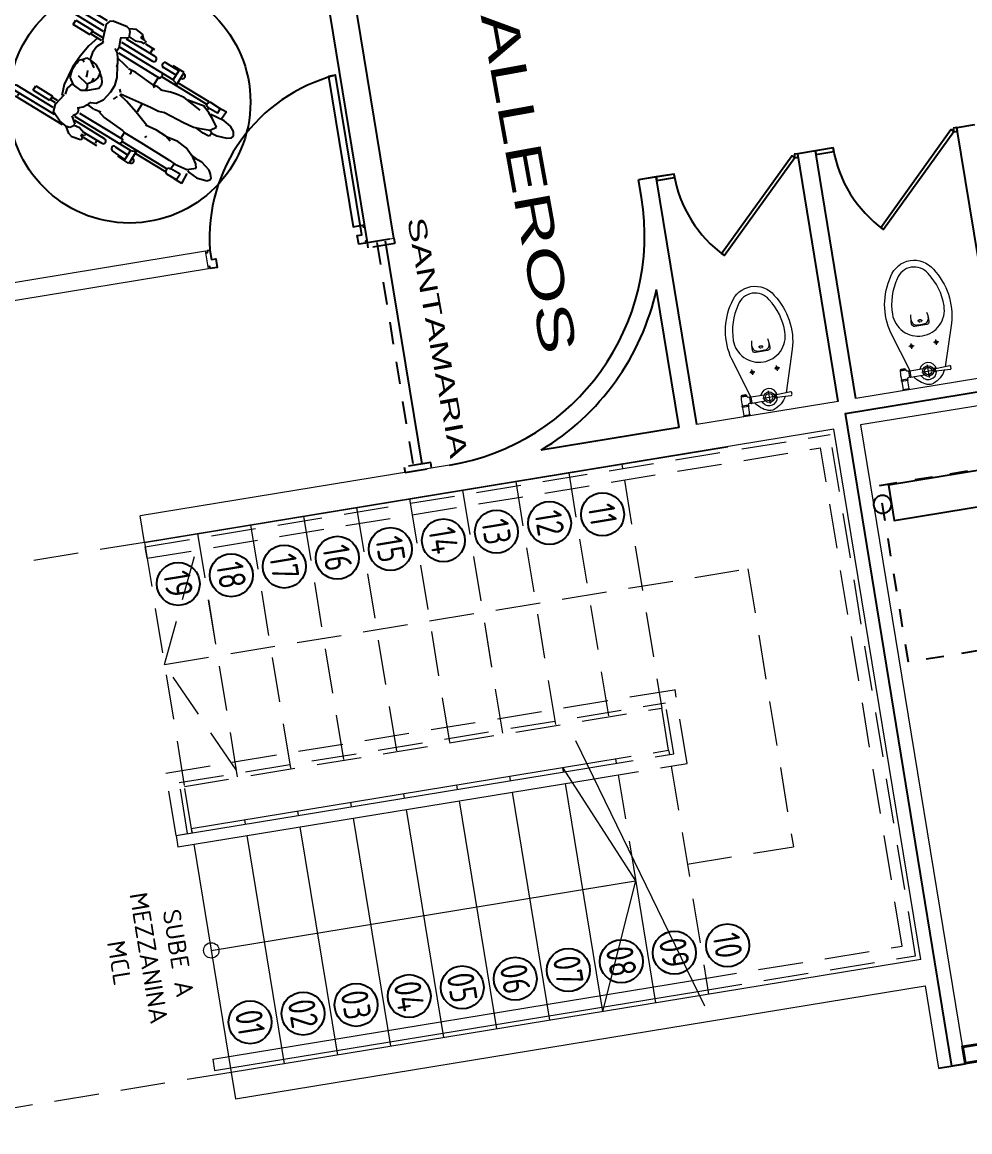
# Model space of a CAD drawing. Header units: metres. Extents: x 2 to 659295185, y -28 to 1124222152.
# Drawn here: x 655560.05 to 655565.34, y 1126666.67 to 1126672.86 of the extents above; entities that cross this region are included whole.
import ezdxf
from ezdxf.enums import TextEntityAlignment as Align

# ---------------------------------------------------------------- set-up
doc = ezdxf.new("R2010")
doc.units = ezdxf.units.M
doc.header["$MEASUREMENT"] = 0
for name, pattern in [('CCSM_C1_CUERPO BJ$0$CONTINUA', [0]), ('CCSM_C1_CUERPO BJ$0$DASHED2', [0.375, 0.25, -0.125]), ('CCSM_C1_CUERPO BJ$0$HIDDEN', [0.375, 0.25, -0.125]), ('CCSM_C1_CUERPO HP$0$CONTINUA', [0]), ('HIDDEN', [0.375, 0.25, -0.125])]:
    doc.linetypes.add(name, pattern=pattern)
doc.layers.get('0').update_dxf_attribs({"linetype": 'CONTINUOUS'})
for name, color, linetype in [('AREAS ESTACIONAMIENTO', 150, 'CONTINUOUS'), ('CCSM_C1_CUERPO BJ$0$A-ESCALERAS', 7, 'CONTINUOUS'), ('CCSM_C1_CUERPO BJ$0$A-PARED', 2, 'CCSM_C1_CUERPO BJ$0$CONTINUA'), ('CCSM_C1_CUERPO BJ$0$A-SANITARIOS', 3, 'CONTINUOUS'), ('CCSM_C1_CUERPO BJ$0$A-SANTA MARIAS', 161, 'CCSM_C1_CUERPO BJ$0$CONTINUA'), ('CCSM_C1_CUERPO BJ$0$A-TEXTOS AREAS', 8, 'CONTINUOUS'), ('CCSM_C1_CUERPO HP$0$A-MARCOS LOCALES', 4, 'CONTINUOUS'), ('CCSM_C1_CUERPO HP$0$A-PARED', 2, 'CCSM_C1_CUERPO HP$0$CONTINUA'), ('MESAS DE FERIA', 7, 'CONTINUOUS')]:
    doc.layers.add(name, color=color, linetype=linetype)
doc.layers.add('CCSM_C1_CUERPO A$0$A-EQUIPOS', color=8, linetype='CONTINUOUS', lineweight=0)
doc.layers.add('CCSM_C1_CUERPO A$0$A-PARED', color=2, linetype='CONTINUOUS', lineweight=0)
doc.styles.add('CCSM_C1_CUERPO BJ$0$Arial', font='arial.ttf', dxfattribs={"width": 1.5})
doc.styles.add('CCSM_C1_CUERPO BJ$0$ROMANS', font='romans__.ttf')

# ---------------------------------------------------------------- blocks, each defined once
blk = doc.blocks.new('CCSM_C1_CUERPO BJ$0$NUM ESCALON')
blk.add_circle((0, 0), 0.12)
at = {"style": 'CCSM_C1_CUERPO BJ$0$ROMANS', "width": 0.75}
blk.add_attdef('00', text='', height=0.15, dxfattribs=at).set_placement((0, 0), align=Align.MIDDLE_CENTER)
blk = doc.blocks.new('4X4')
at = {"layer": 'CCSM_C1_CUERPO HP$0$A-MARCOS LOCALES'}
for points in [[(72.9, -0.2149), (73, -0.2149), (73, -0.1149), (72.9, -0.1149)], [(72.905, -0.2099), (72.995, -0.2099), (72.995, -0.1199), (72.905, -0.1199)]]:
    blk.add_lwpolyline(points, close=True, dxfattribs=at)
blk = doc.blocks.new('ESC')
at = {"layer": 'MESAS DE FERIA'}
blk.add_lwpolyline([(68.2316, 75.5928), (68.9316, 75.5928), (68.9316, 75.3928), (68.2316, 75.3928)], close=True, dxfattribs=at)
for centre in [(68.1816, 75.4928), (68.9816, 75.4928)]:
    blk.add_circle(centre, 0.05, dxfattribs=at)
blk = doc.blocks.new('desc')
at = {"color": 12}
for p, q in [((-3.0676, 2.1677), (-2.8793, 2.0059)), ((-2.8688, 2.0358), (-3.0483, 2.1901)), ((-3.0105, 2.1918), (-3.0265, 2.1732)), ((-2.8463, 2.0576), (-3.0156, 2.2031)), ((-3.0386, 2.0691), (-3.0201, 2.0906)), ((-2.9547, 1.9969), (-3.0386, 2.0691)), ((-3.0201, 2.0906), (-2.9362, 2.0185)), ((-2.8359, 2.052), (-2.8564, 2.0418)), ((-2.8155, 2.0503), (-2.8359, 2.052)), ((-2.7431, 2.0067), (-2.8155, 2.0503)), ((-2.9362, 2.0185), (-2.9547, 1.9969)), ((-2.9502, 2.0011), (-2.8987, 1.9567)), ((-2.9399, 2.0141), (-2.8911, 1.9721)), ((-2.8564, 2.0418), (-2.8913, 1.9551)), ((-2.7337, 1.9949), (-2.7431, 2.0067)), ((-2.734, 1.9934), (-2.7325, 1.9768)), ((-2.6942, 1.9847), (-2.7337, 1.9949)), ((-2.6661, 1.9528), (-2.6942, 1.9847)), ((-2.9712, 1.9368), (-3.0294, 1.889)), ((-2.9166, 1.9722), (-2.9712, 1.9368)), ((-2.9282, 1.9257), (-2.9585, 1.8973)), ((-2.8907, 1.9431), (-2.9282, 1.9257)), ((-2.8913, 1.9551), (-2.8907, 1.9431)), ((-2.7914, 1.9485), (-2.8092, 1.8979)), ((-2.7451, 1.945), (-2.7918, 1.9505)), ((-2.7883, 1.9276), (-2.6345, 1.7955)), ((-2.6153, 1.8179), (-2.7581, 1.9407)), ((-2.7325, 1.9768), (-2.7451, 1.945)), ((-2.7423, 1.9498), (-2.7124, 1.9233)), ((-2.7124, 1.9233), (-2.6807, 1.9113)), ((-2.6759, 1.9339), (-2.6691, 1.9423)), ((-2.6561, 1.9132), (-2.6759, 1.9339)), ((-2.6626, 1.9246), (-2.6661, 1.9528)), ((-3.0294, 1.889), (-3.0818, 1.8345)), ((-3.0522, 1.8539), (-3.0396, 1.8681)), ((-3.0396, 1.8681), (-3.0151, 1.8694)), ((-3.0187, 1.8675), (-3.0117, 1.853)), ((-3.0151, 1.8694), (-2.9934, 1.8733)), ((-2.9934, 1.8733), (-2.9746, 1.855)), ((-2.9585, 1.8973), (-2.9761, 1.863)), ((-2.8303, 1.8988), (-2.8226, 1.8719)), ((-2.8226, 1.8719), (-2.8248, 1.8419)), ((-2.8092, 1.8979), (-2.824, 1.8808)), ((-2.8154, 1.8717), (-2.611, 1.696)), ((-2.5375, 1.673), (-2.801, 1.8995)), ((-2.6807, 1.9113), (-2.6653, 1.9001)), ((-2.6653, 1.9001), (-2.6544, 1.9064)), ((-2.6121, 1.8563), (-2.6566, 1.8946)), ((-2.6561, 1.9132), (-2.6544, 1.9064)), ((-2.6244, 1.8599), (-2.6404, 1.8414)), ((-3.0818, 1.8345), (-3.1421, 1.7466)), ((-3.1028, 1.7814), (-3.0829, 1.8236)), ((-3.0829, 1.8236), (-3.0648, 1.8459)), ((-3.0648, 1.8459), (-3.0522, 1.8539)), ((-3.0016, 1.8024), (-3.0086, 1.7801)), ((-2.9746, 1.855), (-2.9495, 1.8272)), ((-2.9622, 1.812), (-2.9724, 1.8506)), ((-2.9495, 1.8272), (-2.9349, 1.784)), ((-2.834, 1.8035), (-2.8471, 1.737)), ((-2.8303, 1.8135), (-2.8388, 1.7944)), ((-2.8248, 1.8419), (-2.8303, 1.8135)), ((-2.7928, 1.8031), (-2.8209, 1.8403)), ((-2.7755, 1.7795), (-2.7928, 1.8031)), ((-3.4214, 1.7608), (-3.2252, 1.5923)), ((-3.4089, 1.7278), (-3.3984, 1.74)), ((-3.2235, 1.6298), (-3.4021, 1.7833)), ((-3.3191, 1.7427), (-3.3006, 1.7643)), ((-3.2352, 1.6706), (-3.3191, 1.7427)), ((-3.3006, 1.7643), (-3.2167, 1.6921)), ((-3.1421, 1.7466), (-3.1654, 1.6874)), ((-3.1268, 1.7229), (-3.0936, 1.745)), ((-3.0914, 1.7363), (-3.1028, 1.7814)), ((-3.0535, 1.6989), (-3.0914, 1.7363)), ((-3.0163, 1.7282), (-3.0558, 1.7815)), ((-2.9756, 1.7372), (-3.0153, 1.728)), ((-3.0086, 1.7801), (-3.0146, 1.7669)), ((-2.9746, 1.7548), (-2.9921, 1.7341)), ((-2.9518, 1.7525), (-2.9756, 1.7372)), ((-2.9388, 1.7708), (-2.9518, 1.7525)), ((-2.9349, 1.784), (-2.9388, 1.7708)), ((-2.936, 1.7764), (-2.9303, 1.7484)), ((-2.9303, 1.7484), (-2.9336, 1.7261)), ((-2.8471, 1.737), (-2.8659, 1.6938)), ((-2.7659, 1.7494), (-2.7736, 1.7444)), ((-2.7369, 1.7481), (-2.7735, 1.7743)), ((-2.7609, 1.7644), (-2.7659, 1.7494)), ((-2.6518, 1.663), (-2.7369, 1.7481)), ((-2.581, 1.7516), (-2.5185, 1.698)), ((-2.4983, 1.7185), (-2.5622, 1.7734)), ((-2.4706, 1.7042), (-2.5261, 1.7512)), ((-3.189, 1.5262), (-3.4217, 1.7262)), ((-3.2167, 1.6921), (-3.2352, 1.6706)), ((-3.2307, 1.6747), (-3.2088, 1.6558)), ((-3.2204, 1.6877), (-3.1947, 1.6656)), ((-3.2081, 1.6457), (-3.1498, 1.692)), ((-3.1443, 1.6919), (-3.1268, 1.7229)), ((-3.0201, 1.6927), (-3.0535, 1.6989)), ((-3.0192, 1.7069), (-3.0289, 1.6975)), ((-2.9555, 1.6931), (-3.0201, 1.6927)), ((-3.0153, 1.728), (-3.0192, 1.7069)), ((-2.9404, 1.7074), (-2.9555, 1.6931)), ((-2.9336, 1.7261), (-2.9404, 1.7074)), ((-2.8659, 1.6938), (-2.8934, 1.6632)), ((-2.6184, 1.6991), (-2.6486, 1.665)), ((-2.611, 1.696), (-2.6016, 1.6997)), ((-2.6016, 1.6997), (-2.5934, 1.7093)), ((-2.599, 1.702), (-2.3731, 1.5078)), ((-2.5934, 1.7093), (-2.5911, 1.7191)), ((-2.5375, 1.673), (-2.4938, 1.7238)), ((-2.5374, 1.6727), (-2.5214, 1.6459)), ((-2.5265, 1.6393), (-2.4706, 1.7042)), ((-2.4933, 1.6763), (-2.4913, 1.6746)), ((-2.4726, 1.6964), (-2.4755, 1.699)), ((-3.2253, 1.6059), (-3.2081, 1.6457)), ((-3.0356, 1.6127), (-3.059, 1.6052)), ((-3.0126, 1.6255), (-3.0356, 1.6127)), ((-3.0287, 1.6113), (-3.0027, 1.5846)), ((-2.9831, 1.6137), (-3.0134, 1.6209)), ((-2.9423, 1.6257), (-2.9831, 1.6137)), ((-2.8934, 1.6632), (-2.9423, 1.6257)), ((-2.8841, 1.6215), (-2.8601, 1.6333)), ((-2.8151, 1.5981), (-2.8453, 1.6386)), ((-2.8407, 1.6448), (-2.6881, 1.544)), ((-2.8379, 1.6506), (-2.8396, 1.6698)), ((-2.6289, 1.6491), (-2.6525, 1.6622)), ((-2.6472, 1.6474), (-2.6518, 1.663)), ((-2.6092, 1.6266), (-2.6289, 1.6491)), ((-2.5633, 1.6087), (-2.6145, 1.6281)), ((-2.3594, 1.5203), (-2.5143, 1.6534)), ((-3.2001, 1.5484), (-3.2253, 1.6059)), ((-3.1695, 1.5157), (-3.2001, 1.5484)), ((-3.1293, 1.5663), (-3.1206, 1.5178)), ((-3.1119, 1.5707), (-3.1238, 1.5666)), ((-2.8375, 1.3239), (-3.1121, 1.5598)), ((-3.0931, 1.5805), (-3.1119, 1.5707)), ((-3.0854, 1.6055), (-3.0931, 1.5805)), ((-3.059, 1.6052), (-3.0924, 1.6051)), ((-3.0834, 1.5754), (-2.8713, 1.3931)), ((-2.9999, 1.584), (-2.9647, 1.5637)), ((-2.9772, 1.5688), (-2.953, 1.5284)), ((-2.7713, 1.5301), (-2.8151, 1.5981)), ((-2.7329, 1.569), (-2.7658, 1.5304)), ((-2.5324, 1.591), (-2.5633, 1.6087)), ((-2.4934, 1.5659), (-2.5324, 1.591)), ((-2.4159, 1.4829), (-2.4934, 1.5659)), ((-2.3905, 1.5001), (-2.475, 1.5493)), ((-3.1695, 1.5157), (-3.149, 1.5072)), ((-3.1619, 1.4721), (-3.1695, 1.5157)), ((-3.149, 1.5072), (-3.1302, 1.5102)), ((-3.1302, 1.5102), (-3.1206, 1.5178)), ((-3.1244, 1.5144), (-3.0964, 1.4967)), ((-2.969, 1.4111), (-3.1171, 1.5384)), ((-3.0964, 1.4967), (-3.078, 1.4652)), ((-2.953, 1.5284), (-2.8622, 1.4401)), ((-2.725, 1.4463), (-2.7713, 1.5301)), ((-2.6881, 1.544), (-2.6472, 1.5153)), ((-2.6472, 1.5153), (-2.6149, 1.5009)), ((-2.6149, 1.5009), (-2.6111, 1.5023)), ((-2.6149, 1.5009), (-2.5196, 1.4292)), ((-2.3875, 1.4907), (-2.3905, 1.5001)), ((-2.3711, 1.4607), (-2.3875, 1.4907)), ((-2.3768, 1.5026), (-2.3704, 1.5135)), ((-2.3705, 1.4888), (-2.3768, 1.5026)), ((-2.3237, 1.4499), (-2.3705, 1.4888)), ((-2.3704, 1.5135), (-2.356, 1.5196)), ((-2.356, 1.5196), (-2.3088, 1.4762)), ((-3.147, 1.4509), (-3.1619, 1.4721)), ((-3.1023, 1.4271), (-3.147, 1.4509)), ((-3.0912, 1.4319), (-3.1023, 1.4271)), ((-3.088, 1.4539), (-3.0969, 1.4537)), ((-3.0969, 1.4537), (-3.0912, 1.4319)), ((-3.0783, 1.4453), (-3.088, 1.4539)), ((-3.0182, 1.3794), (-3.0846, 1.4365)), ((-3.0785, 1.4662), (-2.9883, 1.3886)), ((-3.0653, 1.4545), (-3.0783, 1.4453)), ((-2.856, 1.426), (-2.8785, 1.3991)), ((-2.8622, 1.4401), (-2.8526, 1.4248)), ((-2.8526, 1.4248), (-2.7724, 1.3575)), ((-2.676, 1.4111), (-2.7318, 1.45)), ((-2.5196, 1.4292), (-2.4692, 1.394)), ((-2.3779, 1.4769), (-2.3689, 1.4854)), ((-2.3565, 1.4228), (-2.3711, 1.4607)), ((-2.3325, 1.4293), (-2.3624, 1.4481)), ((-2.2949, 1.4022), (-2.3325, 1.4293)), ((-2.3237, 1.4499), (-2.3034, 1.4726)), ((-2.3096, 1.4778), (-2.2728, 1.4491)), ((-2.2728, 1.4491), (-2.3086, 1.4122)), ((-3.0121, 1.4101), (-3.0244, 1.3959)), ((-2.8818, 1.3737), (-2.8912, 1.37)), ((-2.8736, 1.3833), (-2.8818, 1.3737)), ((-2.8754, 1.3804), (-2.6495, 1.1862)), ((-2.8713, 1.3931), (-2.8736, 1.3833)), ((-2.7456, 1.382), (-2.7336, 1.3879)), ((-2.6298, 1.3712), (-2.676, 1.4111)), ((-2.6095, 1.3393), (-2.6298, 1.3712)), ((-2.567, 1.3306), (-2.6225, 1.3629)), ((-2.4692, 1.394), (-2.4441, 1.3847)), ((-2.4206, 1.3536), (-2.4539, 1.3869)), ((-2.4441, 1.3847), (-2.3789, 1.364)), ((-2.3789, 1.364), (-2.3426, 1.3736)), ((-2.3426, 1.3736), (-2.3565, 1.4228)), ((-2.2631, 1.367), (-2.2949, 1.4022)), ((-2.2516, 1.3352), (-2.2631, 1.367)), ((-2.8757, 1.2794), (-2.9367, 1.337)), ((-2.9169, 1.3579), (-2.8571, 1.3014)), ((-2.8583, 1.2531), (-2.9108, 1.3033)), ((-2.8375, 1.3239), (-2.8803, 1.2741)), ((-2.8025, 1.3181), (-2.8583, 1.2531)), ((-2.8372, 1.3239), (-2.8083, 1.3121)), ((-2.6597, 1.1709), (-2.8146, 1.304)), ((-2.7724, 1.3575), (-2.6323, 1.2349)), ((-2.5286, 1.2871), (-2.567, 1.3306)), ((-2.3959, 1.333), (-2.4206, 1.3536)), ((-2.3878, 1.3307), (-2.3959, 1.333)), ((-2.3723, 1.3466), (-2.3878, 1.3307)), ((-2.3797, 1.3617), (-2.3709, 1.3437)), ((-2.3709, 1.3437), (-2.3488, 1.3258)), ((-2.3488, 1.3258), (-2.2958, 1.3034)), ((-2.2958, 1.3034), (-2.2691, 1.3009)), ((-2.2691, 1.3009), (-2.2565, 1.3096)), ((-2.2565, 1.3096), (-2.2516, 1.3352)), ((-2.8507, 1.2558), (-2.8536, 1.2585)), ((-2.8349, 1.2804), (-2.831, 1.2768)), ((-2.5001, 1.2296), (-2.5286, 1.2871)), ((-2.4805, 1.2184), (-2.5073, 1.2439)), ((-2.6611, 1.1733), (-2.6528, 1.1885)), ((-2.6519, 1.1891), (-2.6452, 1.1928)), ((-2.6452, 1.1928), (-2.6317, 1.1858)), ((-2.6323, 1.2349), (-2.6045, 1.2085)), ((-2.5854, 1.1485), (-2.6317, 1.1858)), ((-2.6309, 1.1867), (-2.6108, 1.2089)), ((-2.6045, 1.2085), (-2.5438, 1.1671)), ((-2.4883, 1.1908), (-2.5001, 1.2296)), ((-2.4536, 1.1944), (-2.4973, 1.2284)), ((-2.4915, 1.167), (-2.4883, 1.1908)), ((-2.4218, 1.1444), (-2.4536, 1.1944)), ((-2.6575, 1.1604), (-2.6611, 1.1733)), ((-2.6102, 1.1209), (-2.6575, 1.1604)), ((-2.5845, 1.0951), (-2.621, 1.1274)), ((-2.5854, 1.1485), (-2.6072, 1.1235)), ((-2.5837, 1.0958), (-2.5449, 1.1448)), ((-2.5438, 1.1671), (-2.4915, 1.167)), ((-2.5387, 1.1607), (-2.5328, 1.1487)), ((-2.5328, 1.1487), (-2.4982, 1.1129)), ((-2.417, 1.12), (-2.4218, 1.1444)), ((-2.4183, 1.0976), (-2.417, 1.12)), ((-2.4982, 1.1129), (-2.4441, 1.0877)), ((-2.4441, 1.0877), (-2.4259, 1.0894)), ((-2.4259, 1.0894), (-2.4183, 1.0976))]:
    blk.add_line(p, q, dxfattribs=at)
blk.add_circle((-2.7983, 1.5908), 0.675, dxfattribs=at)
for centre, radius, start, end in [((-3.058, 2.1789), 0.0148, 49.3228, 229.3228), ((-2.6249, 1.8067), 0.0148, 229.3228, 49.3228), ((-3.4117, 1.7721), 0.0148, 49.3228, 229.3228), ((-2.5716, 1.7625), 0.0144, 49.3228, 229.3228), ((-2.482, 1.6855), 0.0144, 229.3228, 49.3228), ((-2.9787, 1.3999), 0.0148, 229.3228, 49.3228), ((-2.9268, 1.3474), 0.0144, 46.65991, 226.65991), ((-2.8409, 1.2663), 0.0144, 226.65991, 46.65991)]:
    blk.add_arc(centre, radius, start, end, dxfattribs=at)
blk = doc.blocks.new('CCSM_C1_CUERPO A$0$CARO-PLT')
for p, q in [((0, -0.1214), (0, -0.05)), ((0.1232, -0.0615), (0.1232, -0.0055)), ((0.1307, -0.0615), (0.1307, -0.0525)), ((0.1462, -0.0525), (0.1462, -0.0615)), ((0.1537, -0.0055), (0.1537, -0.0615)), ((-0.0372, -0.076), (-0.0372, -0.0961)), ((0.0357, -0.0857), (-0.0357, -0.0857)), ((0.1013, -0.068), (0.0239, -0.068)), ((0.1013, -0.1032), (0.024, -0.1032)), ((-0.085, -0.2377), (-0.055, -0.2377)), ((-0.07, -0.2227), (-0.07, -0.2527)), ((0.055, -0.2377), (0.085, -0.2377)), ((0.07, -0.2227), (0.07, -0.2527))]:
    blk.add_line(p, q)
for points in [[(0.118, 0), (0.1207, -0.0055), (0.1562, -0.0055), (0.1588, 0)], [(-0.0397, -0.076), (-0.0422, -0.0794), (-0.0422, -0.0919), (-0.0397, -0.0961)], [(-0.0281, -0.076), (-0.0397, -0.076), (-0.0397, -0.0961), (-0.0279, -0.0961)]]:
    blk.add_lwpolyline(points)
for points in [[(-0.0905, -0.0771, -0.184776), (-0.0173, -0.0131, -0.178359), (0.0173, -0.0131, -0.164856), (0.0852, -0.068)], [(0.1063, -0.1032), (0.1147, -0.1032, -0.39071), (0.1207, -0.1087, 0.39071), (0.1217, -0.1096), (0.1532, -0.1096, 0.368077), (0.1542, -0.1088, 0.077411), (0.1545, -0.0615)], [(0.1063, -0.068), (0.1147, -0.068, 0.331964), (0.1217, -0.0615)], [(0.1, -0.1032), (0.1712, -0.3289, -0.220845), (0.1204, -0.6412, -0.267949), (0, -0.7107, -0.267949), (-0.1204, -0.6412, -0.220845), (-0.1712, -0.3289), (-0.0971, -0.0941, -0.200507)], [(-0.0422, -0.0794), (-0.1234, -0.0754, 0.428639), (-0.1287, -0.0804), (-0.1287, -0.0853), (-0.1287, -0.0901, 0.42603), (-0.1235, -0.0951), (-0.0422, -0.0919)], [(0.1217, -0.1096), (0.1217, -0.1111, 0.414214), (0.1227, -0.1121), (0.1522, -0.1121, 0.414214), (0.1532, -0.1111), (0.1532, -0.1096)], [(0.1522, -0.1121), (0.1522, -0.1161, -0.414214), (0.1512, -0.1171), (0.1237, -0.1171, -0.414214), (0.1227, -0.1161), (0.1227, -0.1121)], [(0.1485, -0.1171), (0.1485, -0.1199, -0.414214), (0.1475, -0.1209), (0.1374, -0.1209), (0.1274, -0.1209, -0.414214), (0.1264, -0.1199), (0.1264, -0.1171)], [(-0.0442, -0.4107, -0.060428), (-0.049, -0.3582, -0.405477), (-0.034, -0.3437), (0, -0.3437), (0.034, -0.3437, -0.405477), (0.049, -0.3582, -0.060428), (0.0442, -0.4107)], [(0.0484, -0.3815, 0.43678), (0.0185, -0.3492), (0, -0.3492), (-0.0185, -0.3492, 0.43678), (-0.0484, -0.3815)], [(0.004, -0.3612), (0.004, -0.3638, 0.310791), (0.0056, -0.3661, -0.034503), (0.0071, -0.3668, -0.106031), (0.0094, -0.3688, -0.162613), (0.01, -0.3707, -0.162613), (0.0094, -0.3726, -0.106031), (0.0071, -0.3746, -0.069899), (0.004, -0.3757, -0.056135), (0, -0.3762, -0.056135), (-0.004, -0.3757, -0.069899), (-0.0071, -0.3746, -0.106031), (-0.0094, -0.3726, -0.162613), (-0.01, -0.3707, -0.162613), (-0.0094, -0.3688, -0.106031), (-0.0071, -0.3668, -0.034503), (-0.0056, -0.3661, 0.310791), (-0.004, -0.3638), (-0.004, -0.3612)]]:
    blk.add_lwpolyline(points, format="xyb")
blk.add_lwpolyline([(0.1552, -0.0615), (0.1217, -0.0615), (0.1207, -0.0605), (0.1207, -0.0535), (0.1217, -0.0525), (0.1552, -0.0525), (0.1562, -0.0535), (0.1562, -0.0605)], close=True)
for points in [[(0.1038, -0.1057), (0.1037, -0.1057, -0.414214), (0.1013, -0.1033), (0.1013, -0.068, -0.414214), (0.1038, -0.0655), (0.1039, -0.0655, -0.414214), (0.1063, -0.0679), (0.1063, -0.1032, -0.414214)], [(0, -0.6727, 0.267949), (0.0875, -0.6222, 0.149412), (0.146, -0.4307, 0.414214), (0, -0.2847, 0.414214), (-0.146, -0.4307, 0.149412), (-0.0875, -0.6222, 0.267949)]]:
    blk.add_lwpolyline(points, format="xyb", close=True)
for centre, radius in [((0, -0.0857), 0.0297), ((0, -0.0857), 0.0204), ((-0.07, -0.2377), 0.008), ((0.07, -0.2377), 0.008)]:
    blk.add_circle(centre, radius)
for start, end in [(21.94592, 172.11929), (187.71614, 338.33307)]:
    blk.add_arc((0, -0.0857), 0.0474, start, end)
blk = doc.blocks.new('44')
at = {"color": 8}
blk.add_lwpolyline([(-1.848, 2.8856), (-1.848, 2.875), (-1.8374, 2.875), (-1.8374, 2.8356), (-1.8855, 2.8356), (-1.8855, 2.8606), (-2.7886, 2.8606, 0.004541), (-2.7876, 2.8202), (-1.9386, 2.8202), (-1.9386, 2.8606), (-1.9386, 2.875), (-1.928, 2.875), (-1.928, 2.8856)], format="xyb", dxfattribs=at)
blk.add_lwpolyline([(-1.928, 1.9856), (-1.928, 1.9962), (-1.9386, 1.9962), (-1.9386, 2.0106), (-1.8855, 2.0106), (-1.8855, 2.0356), (-1.8374, 2.0356), (-1.8374, 1.9962), (-1.848, 1.9962), (-1.848, 1.9856)], dxfattribs=at)
blk.add_arc((-1.8522, 2.947), 0.9404, 185.27273, 264.72716, dxfattribs=at)

msp = doc.modelspace()

# ---------------------------------------------------------------- linework, layer by layer
at = {"layer": 'AREAS ESTACIONAMIENTO'}
msp.add_lwpolyline([(655565.2365, 1126667.0348), (655564.6431, 1126670.6781), (655566.8841, 1126671.0454), (655566.9411, 1126670.6977), (655567.6817, 1126670.8191), (655568.2197, 1126667.5363)], close=True, dxfattribs=at)
msp.add_lwpolyline([(655565.2365, 1126667.0348), (655564.6431, 1126670.6781), (655566.8841, 1126671.0454), (655566.9411, 1126670.6977), (655567.6817, 1126670.8191), (655568.2197, 1126667.5363)], close=True, dxfattribs=at)
at = {"layer": 'CCSM_C1_CUERPO A$0$A-PARED', "lineweight": 5}
for p, q in [((655561.9746, 1126671.6311), (655561.9584, 1126671.7298)), ((655561.0864, 1126671.4855), (655561.0703, 1126671.5842))]:
    msp.add_line(p, q, dxfattribs=at)
at = {"layer": 'CCSM_C1_CUERPO BJ$0$A-ESCALERAS', "color": 8, "linetype": 'CCSM_C1_CUERPO BJ$0$DASHED2', "lineweight": 5}
for p, q in [((655560.7335, 1126669.9335), (655564.5575, 1126670.5602)), ((655565.0342, 1126667.6512), (655564.5574, 1126670.5602)), ((655565.0342, 1126667.6512), (655564.5575, 1126670.5602)), ((655560.744, 1126669.8693), (655564.5038, 1126670.4855)), ((655564.9595, 1126667.7049), (655564.5038, 1126670.4855)), ((655564.9595, 1126667.7049), (655564.5038, 1126670.4855)), ((655563.0978, 1126670.3463), (655563.321, 1126668.9845)), ((655563.0978, 1126670.3463), (655563.321, 1126668.9844)), ((655563.3939, 1126670.3948), (655563.3979, 1126670.3701)), ((655562.8018, 1126670.2978), (655563.025, 1126668.9359)), ((655562.8018, 1126670.2978), (655563.025, 1126668.9359)), ((655563.4084, 1126670.306), (655563.6171, 1126669.033)), ((655563.4084, 1126670.306), (655563.6171, 1126669.033)), ((655562.5057, 1126670.2493), (655562.7289, 1126668.8874)), ((655562.5057, 1126670.2492), (655562.7289, 1126668.8874)), ((655561.9136, 1126670.1522), (655562.1368, 1126668.7904)), ((655561.9136, 1126670.1522), (655562.1368, 1126668.7904)), ((655562.2097, 1126670.2007), (655562.4329, 1126668.8389)), ((655562.2097, 1126670.2007), (655562.4329, 1126668.8389)), ((655561.6176, 1126670.1037), (655561.8407, 1126668.7419)), ((655561.6176, 1126670.1037), (655561.8408, 1126668.7419)), ((655561.3215, 1126670.0552), (655561.5447, 1126668.6933)), ((655561.3215, 1126670.0552), (655561.5447, 1126668.6933)), ((655561.0255, 1126670.0067), (655561.2486, 1126668.6448)), ((655561.0255, 1126670.0067), (655561.2487, 1126668.6448)), ((655560.7294, 1126669.9582), (655558.7064, 1126669.6266)), ((655560.7294, 1126669.9581), (655560.9526, 1126668.5963)), ((655560.7294, 1126669.9581), (655560.9526, 1126668.5963)), ((655560.744, 1126669.8693), (655560.7335, 1126669.9335)), ((655560.841, 1126669.2772), (655564.0976, 1126669.8109)), ((655560.841, 1126669.2772), (655564.0976, 1126669.8109)), ((655564.0976, 1126669.8109), (655564.3519, 1126668.2589)), ((655564.0976, 1126669.8109), (655564.3519, 1126668.2589)), ((655560.8492, 1126668.6706), (655563.6913, 1126669.1363)), ((655560.8492, 1126668.6706), (655563.6913, 1126669.1363)), ((655563.7589, 1126668.7241), (655563.6913, 1126669.1363)), ((655563.7589, 1126668.7241), (655563.6913, 1126669.1363)), ((655560.9239, 1126668.6169), (655563.6377, 1126669.0617)), ((655560.9239, 1126668.6169), (655563.6377, 1126669.0617)), ((655563.6842, 1126668.7777), (655563.6377, 1126669.0617)), ((655563.6842, 1126668.7777), (655563.6377, 1126669.0617)), ((655560.9526, 1126668.5963), (655563.6171, 1126669.033)), ((655560.9526, 1126668.5963), (655563.6171, 1126669.033)), ((655563.6555, 1126668.7984), (655563.6171, 1126669.033)), ((655563.6555, 1126668.7984), (655563.6171, 1126669.033)), ((655563.1992, 1126668.7236), (655563.6555, 1126668.7984)), ((655563.1992, 1126668.7236), (655563.6555, 1126668.7984)), ((655563.6555, 1126668.7984), (655563.6595, 1126668.7737)), ((655563.6555, 1126668.7984), (655563.6596, 1126668.7737)), ((655563.2107, 1126668.7001), (655563.6842, 1126668.7777)), ((655563.2107, 1126668.7001), (655563.6842, 1126668.7777)), ((655563.2403, 1126668.6391), (655563.7589, 1126668.7241)), ((655563.2403, 1126668.6391), (655563.7589, 1126668.7241)), ((655563.3595, 1126668.7498), (655563.3635, 1126668.7252)), ((655563.3595, 1126668.7498), (655563.3635, 1126668.7252)), ((655560.9063, 1126668.3225), (655560.8492, 1126668.6706)), ((655560.9063, 1126668.3225), (655560.8492, 1126668.6706)), ((655563.6701, 1126668.7095), (655563.8787, 1126667.4365)), ((655563.6701, 1126668.7095), (655563.8787, 1126667.4365)), ((655560.9704, 1126668.333), (655560.9239, 1126668.6169)), ((655560.9704, 1126668.333), (655560.9239, 1126668.6169)), ((655560.9951, 1126668.337), (655560.9486, 1126668.621)), ((655560.9951, 1126668.337), (655560.9486, 1126668.621)), ((655563.374, 1126668.661), (655563.4474, 1126668.2133)), ((655563.374, 1126668.661), (655563.4474, 1126668.2133)), ((655563.7598, 1126668.1618), (655564.3519, 1126668.2589)), ((655563.7598, 1126668.1618), (655564.3519, 1126668.2589)), ((655563.788, 1126667.5129), (655564.9595, 1126667.7049)), ((655563.788, 1126667.5129), (655564.9595, 1126667.7049)), ((655563.8177, 1126667.4519), (655565.0342, 1126667.6512)), ((655563.8177, 1126667.4519), (655565.0342, 1126667.6512)), ((655561.2142, 1126666.9999), (655559.1913, 1126666.6683)), ((655561.2142, 1126666.9999), (655559.1913, 1126666.6683))]:
    msp.add_line(p, q, dxfattribs=at)
at = {"layer": 'CCSM_C1_CUERPO BJ$0$A-ESCALERAS', "lineweight": 5}
for p, q in [((655563.8581, 1126667.3688), (655563.1376, 1126668.8504)), ((655563.8581, 1126667.3688), (655563.1376, 1126668.8504)), ((655560.9063, 1126668.3225), (655563.2107, 1126668.7001)), ((655560.9063, 1126668.3225), (655563.2107, 1126668.7001)), ((655560.991, 1126668.3617), (655563.1992, 1126668.7236)), ((655560.9911, 1126668.3617), (655563.1992, 1126668.7236)), ((655563.0634, 1126668.7013), (655563.0674, 1126668.6767)), ((655563.0634, 1126668.7013), (655563.0674, 1126668.6766)), ((655560.9168, 1126668.2583), (655563.2403, 1126668.6391)), ((655560.9168, 1126668.2583), (655563.2403, 1126668.6391)), ((655562.4713, 1126668.6043), (655562.4753, 1126668.5796)), ((655562.4713, 1126668.6043), (655562.4753, 1126668.5796)), ((655562.7673, 1126668.6528), (655562.7714, 1126668.6281)), ((655562.7674, 1126668.6528), (655562.7714, 1126668.6281)), ((655563.078, 1126668.6125), (655563.2866, 1126667.3395)), ((655563.078, 1126668.6125), (655563.2866, 1126667.3395)), ((655562.1752, 1126668.5558), (655562.1793, 1126668.5311)), ((655562.1753, 1126668.5558), (655562.1793, 1126668.5311)), ((655562.7819, 1126668.564), (655562.9905, 1126667.291)), ((655562.7819, 1126668.564), (655562.9905, 1126667.291)), ((655561.8792, 1126668.5073), (655561.8832, 1126668.4826)), ((655561.8792, 1126668.5072), (655561.8832, 1126668.4826)), ((655562.4859, 1126668.5155), (655562.6945, 1126667.2425)), ((655562.4859, 1126668.5155), (655562.6945, 1126667.2424)), ((655561.5831, 1126668.4587), (655561.5872, 1126668.4341)), ((655561.5832, 1126668.4587), (655561.5872, 1126668.4341)), ((655561.8938, 1126668.4184), (655562.1024, 1126667.1454)), ((655561.8938, 1126668.4184), (655562.1024, 1126667.1454)), ((655562.1898, 1126668.467), (655562.3984, 1126667.1939)), ((655562.1898, 1126668.4669), (655562.3984, 1126667.1939)), ((655560.991, 1126668.3617), (655560.9951, 1126668.337)), ((655560.9911, 1126668.3617), (655560.9951, 1126668.337)), ((655561.2871, 1126668.4102), (655561.2911, 1126668.3855)), ((655561.2871, 1126668.4102), (655561.2911, 1126668.3855)), ((655561.5977, 1126668.3699), (655561.8063, 1126667.0969)), ((655561.5977, 1126668.3699), (655561.8063, 1126667.0969)), ((655560.9063, 1126668.3225), (655560.9704, 1126668.333)), ((655560.9063, 1126668.3225), (655560.9704, 1126668.333)), ((655560.9063, 1126668.3225), (655560.9168, 1126668.2583)), ((655560.9063, 1126668.3225), (655560.9168, 1126668.2583)), ((655561.3017, 1126668.3214), (655561.5103, 1126667.0484)), ((655561.3017, 1126668.3214), (655561.5103, 1126667.0484)), ((655561.0056, 1126668.2729), (655561.2142, 1126666.9999)), ((655561.0056, 1126668.2729), (655561.2142, 1126666.9999)), ((655563.4474, 1126668.2133), (655563.5826, 1126667.388)), ((655563.4474, 1126668.2133), (655563.5826, 1126667.388)), ((655561.1026, 1126667.6808), (655563.471, 1126668.0689)), ((655561.1026, 1126667.6808), (655563.471, 1126668.0689)), ((655563.175, 1126668.0204), (655563.471, 1126668.0689)), ((655563.175, 1126668.0204), (655563.471, 1126668.0689)), ((655561.1109, 1126667.0741), (655563.788, 1126667.5129)), ((655561.1109, 1126667.0741), (655563.788, 1126667.5129)), ((655561.1214, 1126667.01), (655563.8177, 1126667.4519)), ((655561.1214, 1126667.01), (655563.8177, 1126667.4519)), ((655561.1109, 1126667.0741), (655561.1214, 1126667.01)), ((655561.1109, 1126667.0741), (655561.1214, 1126667.01))]:
    msp.add_line(p, q, dxfattribs=at)
at = {"layer": 'CCSM_C1_CUERPO BJ$0$A-ESCALERAS', "color": 8, "linetype": 'CCSM_C1_CUERPO BJ$0$DASHED2', "lineweight": 5}
for points in [[(655561.2414, 1126668.6892), (655560.841, 1126669.2772), (655561.0327, 1126669.9623)], [(655561.2414, 1126668.6892), (655560.841, 1126669.2772), (655561.0327, 1126669.9622)]]:
    msp.add_lwpolyline(points, dxfattribs=at)
at = {"layer": 'CCSM_C1_CUERPO BJ$0$A-ESCALERAS', "lineweight": 5}
msp.add_lwpolyline([(655563.0634, 1126668.7013), (655563.471, 1126668.0689), (655563.2866, 1126667.3395)], dxfattribs=at)
msp.add_lwpolyline([(655563.0634, 1126668.7013), (655563.471, 1126668.0689), (655563.2866, 1126667.3395)], dxfattribs=at)
msp.add_circle((655561.1026, 1126667.6808), 0.043, dxfattribs=at)
msp.add_circle((655561.1026, 1126667.6808), 0.043, dxfattribs=at)
at = {"layer": 'CCSM_C1_CUERPO BJ$0$A-PARED', "lineweight": 5}
for p, q in [((655563.4879, 1126671.9811), (655563.6647, 1126672.01)), ((655561.9745, 1126671.6317), (655562.1225, 1126671.6559)), ((655559.5905, 1126671.3422), (655561.0702, 1126671.5848)), ((655559.4587, 1126671.2193), (655561.0864, 1126671.4861)), ((655565.3921, 1126670.8745), (655564.7013, 1126670.7613)), ((655564.6026, 1126670.7451), (655563.813, 1126670.6157)), ((655565.4164, 1126670.7265), (655564.7261, 1126670.6133)), ((655564.7261, 1126670.6133), (655565.3105, 1126667.0469)), ((655564.7261, 1126670.6133), (655565.3106, 1126667.0469)), ((655560.7294, 1126669.9581), (655563.986, 1126670.4918)), ((655562.4315, 1126670.3892), (655560.7051, 1126670.1063)), ((655560.7294, 1126669.9581), (655560.7051, 1126670.1063)), ((655565.0629, 1126667.6306), (655561.2142, 1126666.9999)), ((655565.0629, 1126667.6306), (655561.2142, 1126666.9999)), ((655561.2385, 1126666.8518), (655565.0871, 1126667.4826)), ((655561.2385, 1126666.8518), (655565.0872, 1126667.4826)), ((655565.0871, 1126667.4826), (655565.1625, 1126667.0227)), ((655565.0872, 1126667.4826), (655565.1625, 1126667.0227)), ((655561.2142, 1126666.9999), (655561.2385, 1126666.8518)), ((655561.2142, 1126666.9999), (655561.2385, 1126666.8518))]:
    msp.add_line(p, q, dxfattribs=at)
msp.add_lwpolyline([(655565.0629, 1126667.6306), (655564.5781, 1126670.589), (655560.7294, 1126669.9582)], dxfattribs=at)
msp.add_lwpolyline([(655565.0629, 1126667.6306), (655564.5781, 1126670.589), (655560.7294, 1126669.9582)], dxfattribs=at)
at = {"layer": 'CCSM_C1_CUERPO BJ$0$A-SANITARIOS'}
for points in [[(655565.2477, 1126672.2498), (655564.8556, 1126671.7039), (655564.8392, 1126671.7157), (655565.2313, 1126672.2615)], [(655565.2444, 1126672.2695), (655565.2477, 1126672.2498), (655565.2675, 1126672.253), (655565.2642, 1126672.2728)], [(655564.4748, 1126672.1428), (655564.478, 1126672.1231), (655564.577, 1126672.1393), (655564.5738, 1126672.1591)], [(655564.3595, 1126672.1042), (655563.9673, 1126671.5584), (655563.951, 1126671.5701), (655564.3431, 1126672.1159)], [(655564.3562, 1126672.1239), (655564.3595, 1126672.1042), (655564.3793, 1126672.1075), (655564.376, 1126672.1272)], [(655563.5866, 1126671.9972), (655563.5898, 1126671.9775), (655563.6888, 1126671.9937), (655563.6856, 1126672.0135)]]:
    msp.add_lwpolyline(points, close=True, dxfattribs=at)
for centre in [(655565.2643, 1126672.2722), (655564.3761, 1126672.1266)]:
    msp.add_arc(centre, 0.7, 189.30872, 234.27577, dxfattribs=at)
at = {"layer": 'CCSM_C1_CUERPO BJ$0$A-SANTA MARIAS', "linetype": 'CCSM_C1_CUERPO BJ$0$HIDDEN', "ltscale": 0.5}
for points in [[(655562.1225, 1126671.6559), (655562.1273, 1126671.6263), (655561.9792, 1126671.6023), (655561.9745, 1126671.632)], [(655562.3326, 1126670.3733), (655562.3277, 1126670.4029), (655562.1797, 1126670.3784), (655562.1846, 1126670.3488)]]:
    msp.add_lwpolyline(points, close=True, dxfattribs=at)
at = {"layer": 'CCSM_C1_CUERPO BJ$0$A-SANTA MARIAS', "ltscale": 0.5}
msp.add_lwpolyline([(655562.0733, 1126671.6396), (655562.2783, 1126670.3947)], dxfattribs=at)
at = {"layer": 'CCSM_C1_CUERPO BJ$0$A-SANTA MARIAS', "linetype": 'CCSM_C1_CUERPO BJ$0$HIDDEN', "ltscale": 0.5}
msp.add_lwpolyline([(655562.0262, 1126671.6319), (655562.229, 1126670.3866)], dxfattribs=at)
at = {"layer": 'CCSM_C1_CUERPO HP$0$A-PARED'}
for p, q in [((655561.9745, 1126671.6317), (655561.6285, 1126673.7428)), ((655562.1225, 1126671.6559), (655561.7765, 1126673.767)), ((655565.363, 1126672.2884), (655565.2643, 1126672.2722)), ((655565.4908, 1126670.8907), (655565.2643, 1126672.2722)), ((655564.4748, 1126672.1428), (655564.3761, 1126672.1267)), ((655564.7013, 1126670.7613), (655564.4748, 1126672.1428)), ((655564.6026, 1126670.7451), (655564.3761, 1126672.1267)), ((655563.5866, 1126671.9972), (655563.4879, 1126671.9811)), ((655563.5041, 1126671.8824), (655563.4879, 1126671.9811)), ((655563.813, 1126670.6157), (655563.5866, 1126671.9972)), ((655563.7144, 1126670.5995), (655563.5881, 1126671.3697)), ((655563.7144, 1126670.5995), (655562.9442, 1126670.4733)), ((655565.1625, 1126667.0227), (655565.3105, 1126667.0469)), ((655565.1625, 1126667.0227), (655565.3105, 1126667.0469))]:
    msp.add_line(p, q, dxfattribs=at)
for radius, start, end in [(1.3, 279.30859, 9.30859), (1.4, 301.09395, 347.52323)]:
    msp.add_arc((655562.2212, 1126671.6721), radius, start, end, dxfattribs=at)
at = {"layer": 'MESAS DE FERIA', "linetype": 'HIDDEN', "ltscale": 0.05}
for points in [[(655564.8321, 1126670.276), (655565.8189, 1126670.4378), (655565.9807, 1126669.451), (655564.9938, 1126669.2892)], [(655564.8321, 1126670.276), (655565.8189, 1126670.4378), (655565.9807, 1126669.451), (655564.9939, 1126669.2892)]]:
    msp.add_lwpolyline(points, close=True, dxfattribs=at)

# ---------------------------------------------------------------- block references
at = {"layer": 'AREAS ESTACIONAMIENTO'}
for name, p, rotation in [('desc', (655563.6651, 1126671.2982), 9.308592803312003), ('44', (655559.4243, 1126669.3505), 279.3085927561572)]:
    msp.add_blockref(name, p, dxfattribs=dict(at, rotation=rotation))
at = {"layer": 'CCSM_C1_CUERPO A$0$A-EQUIPOS', "lineweight": 5, "rotation": 189.3085927353315}
for p in [(655565.1185, 1126670.8297), (655564.2303, 1126670.6841)]:
    msp.add_blockref('CCSM_C1_CUERPO A$0$CARO-PLT', p, dxfattribs=at)
at = {"layer": 'CCSM_C1_CUERPO BJ$0$A-ESCALERAS', "color": 8, "linetype": 'CCSM_C1_CUERPO BJ$0$DASHED2', "lineweight": 5}
for p, rotation, values in [((655563.2866, 1126670.1144), 279.3071356150681, {'00': '11'}), ((655562.6945, 1126670.0174), 279.3071356150681, {'00': '13'}), ((655562.9906, 1126670.0659), 279.3071356150681, {'00': '12'}), ((655562.3985, 1126669.9689), 279.3071356150681, {'00': '14'}), ((655562.1024, 1126669.9203), 279.3071356150681, {'00': '15'}), ((655561.8064, 1126669.8718), 279.3071356150681, {'00': '16'}), ((655561.2143, 1126669.7748), 279.3071356150681, {'00': '18'}), ((655561.5103, 1126669.8233), 279.3071356150681, {'00': '17'}), ((655560.9182, 1126669.7263), 279.3071356150681, {'00': '19'}), ((655563.9849, 1126667.7084), 279.3069939983748, {'00': '10'}), ((655563.9849, 1126667.7084), 279.3071356150681, {'00': '10'})]:
    msp.add_blockref('CCSM_C1_CUERPO BJ$0$NUM ESCALON', p, dxfattribs=dict(at, rotation=rotation)).add_auto_attribs(values)
at = {"layer": 'CCSM_C1_CUERPO BJ$0$A-ESCALERAS', "lineweight": 5}
for p, rotation, values in [((655563.6875, 1126667.668), 279.3069939983748, {'00': '09'}), ((655563.6876, 1126667.668), 279.3071356150681, {'00': '09'}), ((655563.3915, 1126667.6195), 279.3069939983748, {'00': '08'}), ((655563.3915, 1126667.6195), 279.3071356150681, {'00': '08'}), ((655563.0954, 1126667.571), 279.3069939983748, {'00': '07'}), ((655563.0955, 1126667.571), 279.3071356150681, {'00': '07'}), ((655562.5033, 1126667.4739), 279.3069939983748, {'00': '05'}), ((655562.5033, 1126667.4739), 279.3071356150681, {'00': '05'}), ((655562.7994, 1126667.5224), 279.3069939983748, {'00': '06'}), ((655562.7994, 1126667.5224), 279.3071356150681, {'00': '06'}), ((655562.2073, 1126667.4254), 279.3069939983748, {'00': '04'}), ((655562.2073, 1126667.4254), 279.3071356150681, {'00': '04'}), ((655561.9112, 1126667.3769), 279.3069939983748, {'00': '03'}), ((655561.9112, 1126667.3769), 279.3071356150681, {'00': '03'}), ((655561.6152, 1126667.3284), 279.3069939983748, {'00': '02'}), ((655561.6152, 1126667.3284), 279.3071356150681, {'00': '02'}), ((655561.3191, 1126667.2799), 279.3069939983748, {'00': '01'}), ((655561.3191, 1126667.2798), 279.3071356150681, {'00': '01'})]:
    msp.add_blockref('CCSM_C1_CUERPO BJ$0$NUM ESCALON', p, dxfattribs=dict(at, rotation=rotation)).add_auto_attribs(values)
at = {"layer": 'CCSM_C1_CUERPO HP$0$A-PARED', "xscale": -1}
for p, rotation in [((655553.3931, 1126739.0677), 99.3055415833355), ((655553.3929, 1126739.0676), 99.30568320002877)]:
    msp.add_blockref('4X4', p, dxfattribs=dict(at, rotation=rotation))
at = {"layer": 'MESAS DE FERIA', "xscale": -1}
for p, rotation in [((655645.1335, 1126606.8293), 9.308451199783203), ((655645.1337, 1126606.8295), 9.308592816476535)]:
    msp.add_blockref('ESC', p, dxfattribs=dict(at, rotation=rotation))

# ---------------------------------------------------------------- texts
at = {"layer": 'CCSM_C1_CUERPO BJ$0$A-ESCALERAS', "lineweight": 5, "style": 'CCSM_C1_CUERPO BJ$0$Arial', "width": 1.5}
msp.add_text('CABALLEROS', height=0.2, rotation=280.24373, dxfattribs=at).set_placement((655562.4525, 1126673.7481))
at = {"layer": 'CCSM_C1_CUERPO BJ$0$A-SANTA MARIAS', "ltscale": 0.5, "insert": (655562.1942, 1126671.7615), "char_height": 0.1, "width": 1.396607, "attachment_point": 7, "rotation": 280.24373, "style": 'CCSM_C1_CUERPO BJ$0$Arial'}
msp.add_mtext('SANTAMARIA', dxfattribs=at)
at = {"layer": 'CCSM_C1_CUERPO BJ$0$A-TEXTOS AREAS', "lineweight": 5, "char_height": 0.1, "width": 1.045218, "attachment_point": 5, "style": 'CCSM_C1_CUERPO BJ$0$ROMANS'}
for insert, rotation in [((655560.7542, 1126667.6382), 279.30699), ((655560.7542, 1126667.6381), 279.30714)]:
    msp.add_mtext('SUBE A MEZZANINA MCL', dxfattribs=dict(at, insert=insert, rotation=rotation))

doc.saveas('drawing.dxf')
